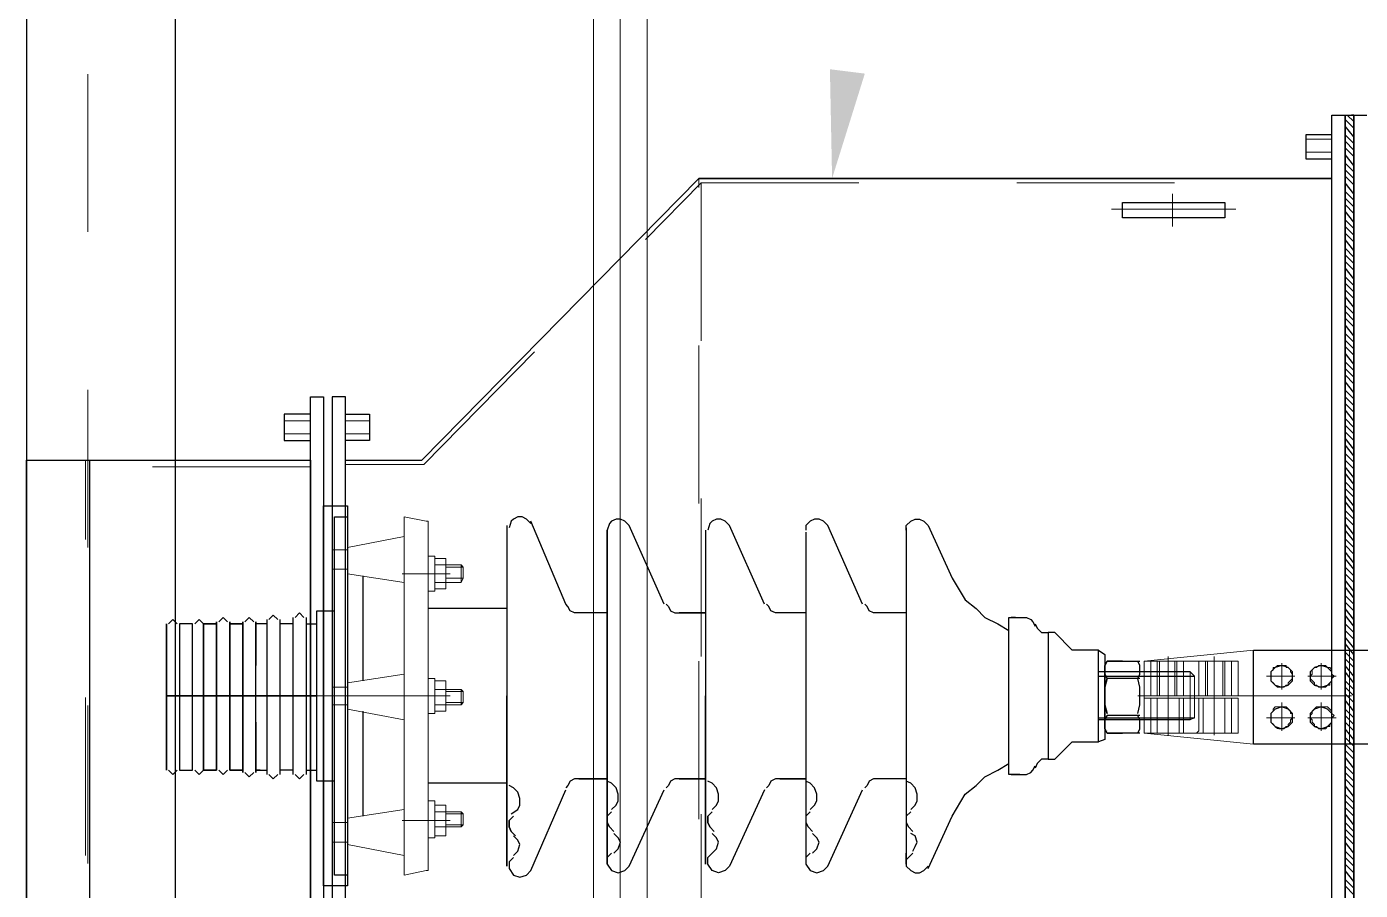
# Model space of a CAD drawing. Header units: metres. Extents: x 529718 to 530172, y 2673462 to 2673812.
# Drawn here: x 529952.479 to 529953.324, y 2673645.03 to 2673645.577 of the extents above; entities that cross this region are included whole.
import ezdxf

# ---------------------------------------------------------------- set-up
doc = ezdxf.new("R2010")
doc.units = ezdxf.units.M
doc.linetypes.add('CENTER2', pattern=[1.125, 0.75, -0.125, 0.125, -0.125])
doc.linetypes.add('PDF_IMPORT', pattern=[1, 0.8, -0.2])
doc.layers.add('IDT', color=7, linetype='Continuous')

# ---------------------------------------------------------------- blocks, each defined once
blk = doc.blocks.new('IDT')
at = {"layer": 'IDT', "color": 0, "lineweight": 25}
for p, q in [((15.27012, 9.66028), (15.27012, 14.30905)), ((15.36418, 9.7654), (15.36418, 14.20393)), ((14.52322, 11.14164), (14.52322, 12.8277)), ((14.52322, 12.8277), (14.52322, 11.14164)), ((14.52875, 11.14164), (14.52875, 12.8277)), ((14.52876, 12.8277), (14.52876, 11.14164)), ((14.53705, 12.8277), (14.53705, 11.14164)), ((15.16224, 12.65066), (15.16224, 11.32007)), ((15.17054, 11.32007), (15.17054, 12.65066)), ((15.17607, 11.32007), (15.17607, 12.65066)), ((15.18437, 12.65066), (15.18437, 11.32007)), ((15.18437, 11.36018), (15.18437, 12.61054)), ((15.32407, 12.61054), (15.32407, 11.36018)), ((15.36418, 12.61054), (15.36418, 11.36018)), ((14.52322, 11.63542), (14.52875, 11.62989)), ((14.52322, 11.63127), (14.52875, 11.62574)), ((15.16085, 11.38922), (15.16085, 11.62989)), ((15.16085, 11.62989), (15.17607, 11.62989)), ((15.17607, 11.62989), (15.17607, 11.38922)), ((14.52322, 11.62712), (14.52875, 11.62021)), ((14.52322, 11.62159), (14.52875, 11.61606)), ((14.7957, 11.62021), (14.79294, 11.61744)), ((14.79847, 11.62159), (14.7957, 11.62021)), ((14.80124, 11.62159), (14.79847, 11.62159)), ((14.804, 11.62021), (14.80124, 11.62159)), ((14.80677, 11.61744), (14.804, 11.62021)), ((14.85933, 11.62021), (14.85656, 11.61744)), ((14.86348, 11.62159), (14.85933, 11.62021)), ((14.86763, 11.62021), (14.86348, 11.62159)), ((14.87039, 11.61606), (14.86763, 11.62021)), ((14.9188, 11.61744), (14.92157, 11.62021)), ((14.92157, 11.62021), (14.92572, 11.62159)), ((14.92572, 11.62159), (14.92987, 11.62021)), ((14.92987, 11.62021), (14.93263, 11.61606)), ((14.98519, 11.62021), (14.98243, 11.61744)), ((14.98934, 11.62159), (14.98519, 11.62021)), ((14.99349, 11.62021), (14.98934, 11.62159)), ((14.99626, 11.61606), (14.99349, 11.62021)), ((15.04467, 11.62021), (15.02254, 11.56903)), ((15.04744, 11.62298), (15.04467, 11.62021)), ((15.05159, 11.62436), (15.04744, 11.62298)), ((15.05574, 11.62298), (15.05159, 11.62436)), ((15.0585, 11.61883), (15.05574, 11.62298)), ((15.16085, 11.39614), (15.16085, 11.62298)), ((15.16085, 11.62298), (15.16915, 11.62298)), ((15.16915, 11.62298), (15.16915, 11.39614)), ((14.52322, 11.61744), (14.52875, 11.61191)), ((14.52322, 11.61329), (14.52875, 11.60776)), ((14.79294, 11.61883), (14.77772, 11.58563)), ((14.80262, 11.60914), (14.80677, 11.61329)), ((14.80677, 11.61468), (14.80677, 11.61744)), ((14.80677, 11.50956), (14.80677, 11.61606)), ((14.80677, 11.61606), (14.80677, 11.60914)), ((14.80677, 11.61329), (14.80677, 11.61468)), ((14.85656, 11.61744), (14.83443, 11.56903)), ((14.86763, 11.60914), (14.87039, 11.61191)), ((14.87039, 11.61191), (14.87039, 11.61606)), ((14.87039, 11.50956), (14.87039, 11.61468)), ((14.89667, 11.56903), (14.9188, 11.61744)), ((14.93263, 11.61191), (14.92987, 11.60914)), ((14.93263, 11.61606), (14.93263, 11.61191)), ((14.93402, 11.50956), (14.93402, 11.61606)), ((14.93402, 11.61606), (14.93402, 11.50956)), ((14.98243, 11.61744), (14.9603, 11.56903)), ((14.99349, 11.60914), (14.99626, 11.61191)), ((14.99626, 11.50956), (14.99626, 11.61606)), ((14.99626, 11.61606), (14.99626, 11.50956)), ((14.99626, 11.61191), (14.99626, 11.61606)), ((15.05574, 11.61191), (15.0585, 11.61468)), ((15.0585, 11.61468), (15.0585, 11.61883)), ((15.05988, 11.50956), (15.05988, 11.61744)), ((15.05988, 11.61744), (15.05988, 11.50956)), ((14.52322, 11.60914), (14.52875, 11.60223)), ((14.52322, 11.60361), (14.52875, 11.59808)), ((14.80124, 11.60499), (14.79985, 11.60223)), ((14.80262, 11.60776), (14.80124, 11.60499)), ((14.86348, 11.60638), (14.86209, 11.60223)), ((14.86624, 11.60914), (14.86348, 11.60638)), ((14.86624, 11.60776), (14.86624, 11.60776)), ((14.9271, 11.60638), (14.92572, 11.60223)), ((14.92987, 11.60914), (14.9271, 11.60638)), ((14.98934, 11.60638), (14.98796, 11.60223)), ((14.99211, 11.60914), (14.98934, 11.60638)), ((15.05297, 11.60776), (15.05159, 11.60361)), ((15.05159, 11.60361), (15.05297, 11.60084)), ((15.05574, 11.61053), (15.05297, 11.60776)), ((14.52322, 11.59946), (14.52875, 11.59393)), ((14.52322, 11.59531), (14.52875, 11.58978)), ((14.79985, 11.60223), (14.80124, 11.59808)), ((14.80124, 11.59808), (14.804, 11.5967)), ((14.80538, 11.59255), (14.80262, 11.59531)), ((14.86209, 11.60223), (14.86348, 11.59946)), ((14.86348, 11.59946), (14.86624, 11.5967)), ((14.86901, 11.59255), (14.86624, 11.59531)), ((14.92572, 11.60223), (14.9271, 11.59946)), ((14.9271, 11.59946), (14.92987, 11.5967)), ((14.92849, 11.59531), (14.93125, 11.59255)), ((14.93125, 11.59255), (14.92849, 11.59531)), ((14.98796, 11.60223), (14.98934, 11.59946)), ((14.98934, 11.59946), (14.99211, 11.5967)), ((14.99211, 11.59531), (14.99488, 11.59255)), ((14.99488, 11.59255), (14.99211, 11.59531)), ((15.05297, 11.60084), (15.05574, 11.59808)), ((15.05435, 11.59808), (15.05712, 11.59531)), ((15.05712, 11.59531), (15.05435, 11.59808)), ((15.05712, 11.59531), (15.0585, 11.59255)), ((15.0585, 11.59255), (15.05712, 11.59531)), ((14.52322, 11.59116), (14.52875, 11.58425)), ((14.80677, 11.58978), (14.80538, 11.59255)), ((14.80677, 11.58563), (14.80677, 11.58978)), ((14.87039, 11.58978), (14.86901, 11.59255)), ((14.87039, 11.58563), (14.87039, 11.58978)), ((14.93125, 11.59255), (14.93263, 11.58978)), ((14.93263, 11.58978), (14.93125, 11.59255)), ((14.93263, 11.58978), (14.93263, 11.58563)), ((14.93263, 11.58563), (14.93263, 11.58978)), ((14.99488, 11.59255), (14.99626, 11.58978)), ((14.99626, 11.58978), (14.99488, 11.59255)), ((14.99626, 11.58978), (14.99626, 11.58563)), ((14.99626, 11.58563), (14.99626, 11.58978)), ((15.0585, 11.5884), (15.05574, 11.58563)), ((15.05574, 11.58563), (15.0585, 11.5884)), ((15.0585, 11.59255), (15.0585, 11.5884)), ((15.0585, 11.5884), (15.0585, 11.59255)), ((14.52322, 11.58563), (14.52875, 11.5801)), ((14.52322, 11.58148), (14.52875, 11.57595)), ((14.77772, 11.58563), (14.76942, 11.5718)), ((14.80124, 11.57871), (14.79985, 11.57595)), ((14.804, 11.58148), (14.80124, 11.57871)), ((14.804, 11.58286), (14.80677, 11.58563)), ((14.86486, 11.57871), (14.86348, 11.57595)), ((14.86763, 11.58148), (14.86486, 11.57871)), ((14.86763, 11.58286), (14.87039, 11.58563)), ((14.9271, 11.57871), (14.92572, 11.57595)), ((14.92987, 11.58148), (14.9271, 11.57871)), ((14.93263, 11.58563), (14.92987, 11.58286)), ((14.92987, 11.58286), (14.93263, 11.58563)), ((14.99073, 11.57871), (14.98934, 11.57595)), ((14.99349, 11.58148), (14.99073, 11.57871)), ((14.99626, 11.58563), (14.99349, 11.58286)), ((14.99349, 11.58286), (14.99626, 11.58563)), ((15.05297, 11.58148), (15.05159, 11.57871)), ((15.05159, 11.57871), (15.05159, 11.57457)), ((15.05712, 11.58425), (15.05297, 11.58148)), ((15.15117, 11.51924), (15.15117, 11.58563)), ((14.52322, 11.57733), (14.52875, 11.5718)), ((14.52322, 11.57318), (14.52875, 11.56627)), ((14.76942, 11.5718), (14.76251, 11.56627)), ((14.79985, 11.57595), (14.79985, 11.5718)), ((14.79985, 11.5718), (14.80124, 11.56765)), ((14.86348, 11.57595), (14.86348, 11.5718)), ((14.86348, 11.5718), (14.86486, 11.56765)), ((14.92572, 11.57595), (14.92572, 11.5718)), ((14.92572, 11.5718), (14.9271, 11.56765)), ((14.98934, 11.57595), (14.98934, 11.5718)), ((14.98934, 11.5718), (14.99073, 11.56765)), ((15.05159, 11.57457), (15.05297, 11.57042)), ((15.05297, 11.57042), (15.05574, 11.56765)), ((14.52322, 11.56765), (14.52875, 11.56212)), ((14.52322, 11.5635), (14.52875, 11.55797)), ((14.76251, 11.56627), (14.75697, 11.56073)), ((14.80124, 11.56765), (14.804, 11.56488)), ((14.804, 11.56488), (14.80677, 11.5635)), ((14.80677, 11.56212), (14.82475, 11.56212)), ((14.82475, 11.56212), (14.82752, 11.56212)), ((14.82752, 11.56212), (14.83028, 11.5635)), ((14.83028, 11.5635), (14.83166, 11.56627)), ((14.83166, 11.56627), (14.83305, 11.56765)), ((14.86486, 11.56765), (14.86763, 11.56488)), ((14.86763, 11.56488), (14.87039, 11.5635)), ((14.88699, 11.56212), (14.87039, 11.56212)), ((14.87039, 11.56212), (14.88699, 11.56212)), ((14.88699, 11.56212), (14.88976, 11.56212)), ((14.88976, 11.56212), (14.89252, 11.5635)), ((14.89252, 11.5635), (14.89391, 11.56627)), ((14.89391, 11.56627), (14.89529, 11.56765)), ((14.9271, 11.56765), (14.92987, 11.56488)), ((14.92987, 11.56488), (14.93263, 11.5635)), ((14.95062, 11.56212), (14.93402, 11.56212)), ((14.93402, 11.56212), (14.95062, 11.56212)), ((14.95062, 11.56212), (14.95338, 11.56212)), ((14.95338, 11.56212), (14.95615, 11.5635)), ((14.95615, 11.5635), (14.95753, 11.56627)), ((14.95753, 11.56627), (14.95891, 11.56765)), ((14.99073, 11.56765), (14.99349, 11.56488)), ((14.99349, 11.56488), (14.99626, 11.5635)), ((15.01424, 11.56212), (14.99626, 11.56212)), ((14.99626, 11.56212), (15.01424, 11.56212)), ((15.01424, 11.56212), (15.01701, 11.56212)), ((15.01701, 11.56212), (15.01977, 11.5635)), ((15.01977, 11.5635), (15.02116, 11.56627)), ((15.02116, 11.56627), (15.02254, 11.56765)), ((15.05574, 11.56765), (15.0585, 11.56627)), ((15.05988, 11.56488), (15.10968, 11.56488)), ((15.16915, 11.5635), (15.18022, 11.5635)), ((15.18022, 11.5635), (15.18022, 11.45561)), ((15.19128, 11.56212), (15.18852, 11.55935)), ((15.19405, 11.55935), (15.19128, 11.56212)), ((15.20788, 11.56212), (15.20512, 11.55935)), ((15.21065, 11.55935), (15.20788, 11.56212)), ((14.52322, 11.55935), (14.52875, 11.55382)), ((14.52322, 11.5552), (14.52875, 11.54829)), ((14.72378, 11.55243), (14.72516, 11.5552)), ((14.72655, 11.55658), (14.72516, 11.55382)), ((14.72793, 11.55797), (14.72655, 11.55658)), ((14.73069, 11.55935), (14.72793, 11.55797)), ((14.73208, 11.55935), (14.73069, 11.55935)), ((14.73346, 11.55935), (14.73208, 11.55935)), ((14.74038, 11.55935), (14.73346, 11.55935)), ((14.73484, 11.55935), (14.74176, 11.55935)), ((14.74176, 11.55935), (14.74176, 11.45976)), ((14.74868, 11.55658), (14.74176, 11.55243)), ((14.75697, 11.56073), (14.74868, 11.55658)), ((15.18713, 11.55658), (15.18022, 11.55658)), ((15.18713, 11.50956), (15.18713, 11.55935)), ((15.19543, 11.50956), (15.19543, 11.55935)), ((15.19543, 11.55658), (15.20373, 11.55658)), ((15.20373, 11.50956), (15.20373, 11.55935)), ((15.21203, 11.50956), (15.21203, 11.55935)), ((15.21895, 11.55658), (15.21203, 11.55658)), ((15.21618, 11.55658), (15.21895, 11.55658)), ((15.21895, 11.52615), (15.21895, 11.55797)), ((15.21895, 11.55797), (15.21895, 11.50956)), ((15.22033, 11.55797), (15.2231, 11.56073)), ((15.2231, 11.56073), (15.22033, 11.55797)), ((15.2231, 11.56073), (15.22586, 11.55797)), ((15.22586, 11.55797), (15.2231, 11.56073)), ((15.22725, 11.50956), (15.22725, 11.55797)), ((15.22725, 11.55797), (15.22725, 11.50956)), ((15.23554, 11.55658), (15.22725, 11.55658)), ((15.22725, 11.55658), (15.23554, 11.55658)), ((15.23554, 11.50956), (15.23554, 11.55658)), ((15.23554, 11.55658), (15.23554, 11.50956)), ((15.23554, 11.50956), (15.23554, 11.55658)), ((15.23693, 11.55658), (15.23969, 11.55935)), ((15.23969, 11.55935), (15.23693, 11.55658)), ((15.23969, 11.55935), (15.24246, 11.55658)), ((15.24246, 11.55658), (15.23969, 11.55935)), ((15.25214, 11.55658), (15.24384, 11.55658)), ((15.24384, 11.55658), (15.24384, 11.50956)), ((15.24384, 11.50956), (15.24384, 11.55658)), ((15.24384, 11.55658), (15.25214, 11.55658)), ((15.25214, 11.55658), (15.25491, 11.55935)), ((15.25491, 11.55935), (15.25214, 11.55658)), ((15.25214, 11.50956), (15.25214, 11.55658)), ((15.25214, 11.55658), (15.25214, 11.50956)), ((15.25491, 11.55935), (15.25768, 11.55658)), ((15.25768, 11.55658), (15.25491, 11.55935)), ((15.26736, 11.55658), (15.25906, 11.55658)), ((15.25906, 11.55658), (15.25906, 11.50956)), ((15.26736, 11.55658), (15.25906, 11.55658)), ((15.25906, 11.55658), (15.25906, 11.50956)), ((15.26736, 11.50956), (15.26736, 11.55658)), ((15.26736, 11.50956), (15.26736, 11.55658)), ((15.26874, 11.55658), (15.27151, 11.55935)), ((15.27151, 11.55935), (15.26874, 11.55658)), ((15.27151, 11.55935), (15.27427, 11.55658)), ((15.27427, 11.55658), (15.27151, 11.55935)), ((15.27566, 11.50956), (15.27566, 11.55658)), ((15.27566, 11.55658), (15.27566, 11.46391)), ((15.27566, 11.46391), (15.27566, 11.55658)), ((15.27566, 11.55658), (15.27566, 11.50956)), ((14.52322, 11.54967), (14.52875, 11.54414)), ((14.52322, 11.54552), (14.52875, 11.53999)), ((14.71271, 11.54967), (14.70165, 11.5386)), ((14.71686, 11.54967), (14.71271, 11.54967)), ((14.71686, 11.46945), (14.71686, 11.54967)), ((14.71686, 11.54967), (14.71825, 11.54967)), ((14.71686, 11.50956), (14.71686, 11.54967)), ((14.71825, 11.54967), (14.72101, 11.54967)), ((14.72101, 11.54967), (14.72378, 11.55243)), ((14.43193, 11.53999), (14.58685, 11.53999)), ((14.52322, 11.54137), (14.52875, 11.53584)), ((14.52322, 11.53722), (14.52875, 11.5303)), ((14.58685, 11.53999), (14.58685, 11.48051)), ((14.6809, 11.53722), (14.68505, 11.5386)), ((14.6809, 11.50956), (14.6809, 11.53722)), ((14.70165, 11.5386), (14.68505, 11.5386)), ((14.68505, 11.5386), (14.68505, 11.50956)), ((14.52322, 11.53169), (14.52875, 11.52615)), ((14.52322, 11.52754), (14.52875, 11.52201)), ((14.53982, 11.52892), (14.53705, 11.52615)), ((14.54397, 11.5303), (14.53982, 11.52892)), ((14.54812, 11.52892), (14.54397, 11.5303)), ((14.55089, 11.52615), (14.54812, 11.52892)), ((14.56472, 11.52892), (14.56195, 11.52615)), ((14.56887, 11.5303), (14.56472, 11.52892)), ((14.57302, 11.52892), (14.56887, 11.5303)), ((14.57578, 11.52615), (14.57302, 11.52892)), ((14.65877, 11.53307), (14.67952, 11.53307)), ((14.66015, 11.53307), (14.65877, 11.5303)), ((14.65877, 11.5303), (14.65877, 11.52477)), ((14.67952, 11.53307), (14.66984, 11.53307)), ((14.6809, 11.5303), (14.67952, 11.53307)), ((14.67952, 11.53307), (14.6809, 11.5303)), ((14.67952, 11.53169), (14.67952, 11.53169)), ((14.6809, 11.52477), (14.6809, 11.5303)), ((14.6809, 11.5303), (14.6809, 11.52477)), ((14.6809, 11.52339), (14.6809, 11.52754)), ((14.6809, 11.52754), (14.6809, 11.49296)), ((14.52322, 11.52339), (14.52875, 11.51786)), ((14.52322, 11.51924), (14.52875, 11.51232)), ((14.53705, 11.52615), (14.53705, 11.52062)), ((14.53705, 11.52062), (14.53982, 11.51786)), ((14.54812, 11.51786), (14.55089, 11.52062)), ((14.55089, 11.52062), (14.55089, 11.52615)), ((14.56195, 11.52615), (14.56195, 11.52062)), ((14.56195, 11.52062), (14.56472, 11.51786)), ((14.57302, 11.51786), (14.57578, 11.52062)), ((14.57578, 11.52062), (14.57578, 11.52615)), ((14.68505, 11.52339), (14.62419, 11.52339)), ((14.62696, 11.52477), (14.68505, 11.52477)), ((14.65877, 11.52477), (14.66015, 11.52201)), ((14.65877, 11.52201), (14.66984, 11.52201)), ((14.66015, 11.52062), (14.65877, 11.51509)), ((14.66984, 11.52201), (14.67952, 11.52201)), ((14.67952, 11.52201), (14.6809, 11.52477)), ((14.6809, 11.52477), (14.67952, 11.52201)), ((14.6809, 11.51509), (14.67952, 11.52062)), ((14.67952, 11.52062), (14.6809, 11.51509)), ((14.52322, 11.51371), (14.52875, 11.50817)), ((14.53982, 11.51786), (14.54397, 11.51647)), ((14.54397, 11.51647), (14.54812, 11.51786)), ((14.56472, 11.51786), (14.56887, 11.51647)), ((14.56887, 11.51647), (14.57302, 11.51786)), ((14.65877, 11.51509), (14.65877, 11.50402)), ((14.6809, 11.50402), (14.6809, 11.51509)), ((14.6809, 11.51509), (14.6809, 11.50402)), ((14.52322, 11.50956), (14.52875, 11.50402)), ((14.52322, 11.50541), (14.52875, 11.49987)), ((14.53982, 11.50264), (14.53705, 11.49987)), ((14.54397, 11.50402), (14.53982, 11.50264)), ((14.54812, 11.50264), (14.54397, 11.50402)), ((14.55089, 11.49987), (14.54812, 11.50264)), ((14.56472, 11.50264), (14.56195, 11.49987)), ((14.56887, 11.50402), (14.56472, 11.50264)), ((14.57302, 11.50264), (14.56887, 11.50402)), ((14.57578, 11.49987), (14.57302, 11.50264)), ((14.65877, 11.50402), (14.66015, 11.49849)), ((14.67952, 11.49849), (14.6809, 11.50402)), ((14.6809, 11.50402), (14.67952, 11.49849)), ((14.6809, 11.48328), (14.6809, 11.50956)), ((14.68505, 11.50956), (14.68505, 11.48051)), ((14.71686, 11.46945), (14.71686, 11.50956)), ((14.80677, 11.40305), (14.80677, 11.50956)), ((14.87039, 11.40582), (14.87039, 11.50956)), ((14.93402, 11.40444), (14.93402, 11.50956)), ((14.99626, 11.50956), (14.99626, 11.40444)), ((14.99626, 11.40444), (14.99626, 11.50956)), ((15.05988, 11.40167), (15.05988, 11.50956)), ((15.27566, 11.50956), (15.18022, 11.50956)), ((15.18022, 11.50956), (15.27566, 11.50956)), ((15.18713, 11.45976), (15.18713, 11.50956)), ((15.19543, 11.45976), (15.19543, 11.50956)), ((15.20373, 11.46115), (15.20373, 11.50956)), ((15.21203, 11.46115), (15.21203, 11.50956)), ((15.21895, 11.50956), (15.21895, 11.46253)), ((15.22725, 11.50956), (15.22725, 11.46253)), ((15.22725, 11.46253), (15.22725, 11.50956)), ((15.23554, 11.46253), (15.23554, 11.50956)), ((15.23554, 11.50956), (15.23554, 11.46253)), ((15.23554, 11.46253), (15.23554, 11.50956)), ((15.24384, 11.50956), (15.24384, 11.46253)), ((15.24384, 11.46253), (15.24384, 11.50956)), ((15.25214, 11.50956), (15.25214, 11.46391)), ((15.25214, 11.46391), (15.25214, 11.50956)), ((15.25906, 11.50956), (15.25906, 11.46391)), ((15.25906, 11.50956), (15.25906, 11.46391)), ((15.26736, 11.46391), (15.26736, 11.50956)), ((15.26736, 11.46391), (15.26736, 11.50956)), ((14.52322, 11.50126), (14.52875, 11.49434)), ((14.52322, 11.49711), (14.52875, 11.49019)), ((14.53705, 11.49987), (14.53705, 11.49434)), ((14.53705, 11.49434), (14.53982, 11.49158)), ((14.54812, 11.49158), (14.55089, 11.49434)), ((14.55089, 11.49434), (14.55089, 11.49987)), ((14.56195, 11.49987), (14.56195, 11.49434)), ((14.56195, 11.49434), (14.56472, 11.49158)), ((14.57302, 11.49158), (14.57578, 11.49434)), ((14.57578, 11.49434), (14.57578, 11.49987)), ((14.68505, 11.49711), (14.62419, 11.49711)), ((14.62696, 11.49434), (14.68505, 11.49434)), ((14.65877, 11.49849), (14.66984, 11.49849)), ((14.66015, 11.49849), (14.65877, 11.49573)), ((14.65877, 11.49573), (14.65877, 11.49019)), ((14.66984, 11.49849), (14.67952, 11.49849)), ((14.67952, 11.49849), (14.6809, 11.49573)), ((14.6809, 11.49573), (14.67952, 11.49849)), ((14.6809, 11.49573), (14.6809, 11.49019)), ((14.6809, 11.49019), (14.6809, 11.49573)), ((14.6809, 11.48881), (14.6809, 11.49573)), ((15.15117, 11.43348), (15.15117, 11.49987)), ((14.52322, 11.49158), (14.52875, 11.48604)), ((14.52322, 11.48743), (14.52875, 11.48189)), ((14.53982, 11.49158), (14.54397, 11.49019)), ((14.54397, 11.49019), (14.54812, 11.49158)), ((14.56472, 11.49158), (14.56887, 11.49019)), ((14.56887, 11.49019), (14.57302, 11.49158)), ((14.65877, 11.49019), (14.66015, 11.48743)), ((14.67952, 11.48743), (14.65877, 11.48743)), ((14.66984, 11.48743), (14.67952, 11.48743)), ((14.6809, 11.49019), (14.67952, 11.48743)), ((14.67952, 11.48743), (14.6809, 11.49019)), ((15.21895, 11.46253), (15.21895, 11.49019)), ((14.58685, 11.48051), (14.43193, 11.48051)), ((14.52322, 11.48328), (14.52875, 11.47636)), ((14.52322, 11.47913), (14.52875, 11.47221)), ((14.68505, 11.48051), (14.6809, 11.48328)), ((14.68505, 11.48051), (14.70165, 11.48051)), ((14.70165, 11.48051), (14.71271, 11.46945)), ((14.52322, 11.4736), (14.52875, 11.46806)), ((14.52322, 11.46945), (14.52875, 11.46391)), ((14.71271, 11.46945), (14.71686, 11.46945)), ((14.71825, 11.46945), (14.71686, 11.46945)), ((14.72101, 11.46945), (14.71825, 11.46945)), ((14.7224, 11.46806), (14.72101, 11.46945)), ((14.52322, 11.4653), (14.52875, 11.45838)), ((14.52322, 11.46115), (14.52875, 11.45423)), ((14.72378, 11.46668), (14.7224, 11.46806)), ((14.72516, 11.46391), (14.72378, 11.46668)), ((14.72655, 11.46253), (14.72516, 11.4653)), ((14.72793, 11.46115), (14.72655, 11.46253)), ((14.73069, 11.45976), (14.72793, 11.46115)), ((14.73208, 11.45976), (14.73069, 11.45976)), ((14.73346, 11.45976), (14.73208, 11.45976)), ((14.74038, 11.45976), (14.73346, 11.45976)), ((14.74176, 11.45976), (14.73484, 11.45976)), ((14.73761, 11.45976), (14.74038, 11.45976)), ((14.74868, 11.46391), (14.74176, 11.46806)), ((14.75697, 11.45976), (14.74868, 11.46391)), ((14.76251, 11.45423), (14.75697, 11.45976)), ((15.18713, 11.46391), (15.18022, 11.46391)), ((15.18852, 11.45976), (15.19128, 11.457)), ((15.19128, 11.457), (15.19405, 11.45976)), ((15.19543, 11.46391), (15.20373, 11.46391)), ((15.20512, 11.46115), (15.20788, 11.45838)), ((15.20788, 11.45838), (15.21065, 11.46115)), ((15.21203, 11.46391), (15.21895, 11.46391)), ((15.2231, 11.45976), (15.22033, 11.46253)), ((15.22033, 11.46253), (15.2231, 11.45976)), ((15.22586, 11.46253), (15.2231, 11.45976)), ((15.2231, 11.45976), (15.22586, 11.46253)), ((15.23554, 11.46391), (15.22725, 11.46391)), ((15.22725, 11.46391), (15.23554, 11.46391)), ((15.23969, 11.45976), (15.23693, 11.46253)), ((15.23693, 11.46253), (15.23969, 11.45976)), ((15.24246, 11.46253), (15.23969, 11.45976)), ((15.23969, 11.45976), (15.24246, 11.46253)), ((15.25214, 11.46391), (15.24384, 11.46391)), ((15.24384, 11.46391), (15.25214, 11.46391)), ((15.25491, 11.46115), (15.25214, 11.46391)), ((15.25214, 11.46391), (15.25491, 11.46115)), ((15.25768, 11.46391), (15.25491, 11.46115)), ((15.25491, 11.46115), (15.25768, 11.46391)), ((15.25906, 11.46391), (15.26736, 11.46391)), ((15.25906, 11.46391), (15.26736, 11.46391)), ((15.27151, 11.46115), (15.26874, 11.46391)), ((15.26874, 11.46391), (15.27151, 11.46115)), ((15.27427, 11.46391), (15.27151, 11.46115)), ((15.27151, 11.46115), (15.27427, 11.46391)), ((14.52322, 11.45561), (14.52875, 11.45008)), ((14.52322, 11.45146), (14.52875, 11.44593)), ((14.76942, 11.4487), (14.76251, 11.45423)), ((14.80677, 11.457), (14.82475, 11.457)), ((14.82475, 11.457), (14.82752, 11.457)), ((14.82752, 11.457), (14.83028, 11.45561)), ((14.83028, 11.45561), (14.83166, 11.45285)), ((14.83166, 11.45285), (14.83305, 11.45146)), ((14.83443, 11.45146), (14.85656, 11.40167)), ((14.87039, 11.457), (14.88699, 11.457)), ((14.88699, 11.457), (14.88976, 11.457)), ((14.88976, 11.457), (14.89252, 11.45561)), ((14.89252, 11.45561), (14.89391, 11.45285)), ((14.89391, 11.45285), (14.89529, 11.45146)), ((14.89667, 11.45146), (14.9188, 11.40167)), ((14.95062, 11.457), (14.93402, 11.457)), ((14.93402, 11.457), (14.95062, 11.457)), ((14.95338, 11.457), (14.95062, 11.457)), ((14.95615, 11.45561), (14.95338, 11.457)), ((14.95753, 11.45285), (14.95615, 11.45561)), ((14.95891, 11.45146), (14.95753, 11.45285)), ((14.9603, 11.45146), (14.98243, 11.40167)), ((14.99626, 11.457), (15.01424, 11.457)), ((15.01424, 11.457), (15.01701, 11.457)), ((15.01701, 11.457), (15.01977, 11.45561)), ((15.01977, 11.45561), (15.02116, 11.45285)), ((15.02116, 11.45285), (15.02254, 11.45146)), ((15.02254, 11.45146), (15.04467, 11.3989)), ((15.05988, 11.45423), (15.10968, 11.45423)), ((15.18022, 11.45561), (15.16915, 11.45561)), ((14.52322, 11.44732), (14.52875, 11.4404)), ((14.52322, 11.44317), (14.52875, 11.43625)), ((14.77772, 11.43487), (14.76942, 11.4487)), ((14.52322, 11.43763), (14.52875, 11.4321)), ((14.79294, 11.40167), (14.77772, 11.43487)), ((14.52322, 11.43348), (14.52875, 11.42795)), ((14.52322, 11.42933), (14.52875, 11.42242)), ((14.52322, 11.42518), (14.52875, 11.41827)), ((14.52322, 11.41965), (14.52875, 11.41412)), ((14.52322, 11.4155), (14.52875, 11.40997)), ((14.52322, 11.41135), (14.52875, 11.40444)), ((14.52322, 11.4072), (14.52875, 11.40029)), ((14.52322, 11.40167), (14.52875, 11.39614)), ((14.7957, 11.3989), (14.79294, 11.40167)), ((14.80677, 11.40167), (14.804, 11.3989)), ((14.80677, 11.40444), (14.80677, 11.40167)), ((14.85656, 11.40167), (14.85933, 11.3989)), ((14.86763, 11.3989), (14.87039, 11.40167)), ((14.87039, 11.40167), (14.87039, 11.40444)), ((14.9188, 11.40167), (14.92157, 11.3989)), ((14.93125, 11.40029), (14.93263, 11.40444)), ((14.98243, 11.40167), (14.98519, 11.3989)), ((14.99488, 11.40029), (14.99626, 11.40444)), ((15.05712, 11.3989), (15.0585, 11.40305)), ((14.52322, 11.39752), (14.52875, 11.39199)), ((14.52322, 11.39337), (14.52875, 11.38646)), ((14.79847, 11.39752), (14.7957, 11.3989)), ((14.80124, 11.39752), (14.79847, 11.39752)), ((14.804, 11.3989), (14.80124, 11.39752)), ((14.85933, 11.3989), (14.86209, 11.39752)), ((14.86209, 11.39752), (14.86486, 11.39752)), ((14.86486, 11.39752), (14.86763, 11.3989)), ((14.92157, 11.3989), (14.92434, 11.39752)), ((14.92434, 11.39752), (14.9271, 11.39752)), ((14.9271, 11.39752), (14.92987, 11.3989)), ((14.92987, 11.3989), (14.93125, 11.40029)), ((14.98519, 11.3989), (14.98796, 11.39752)), ((14.98796, 11.39752), (14.99073, 11.39752)), ((14.99073, 11.39752), (14.99349, 11.3989)), ((14.99349, 11.3989), (14.99488, 11.40029)), ((15.04467, 11.40029), (15.04744, 11.39752)), ((15.04744, 11.39752), (15.0502, 11.39614)), ((15.0502, 11.39614), (15.05297, 11.39614)), ((15.05297, 11.39614), (15.05574, 11.39752)), ((15.05574, 11.39752), (15.05712, 11.3989)), ((15.16915, 11.39614), (15.16085, 11.39614)), ((14.52322, 11.38922), (14.52875, 11.38231)), ((14.52322, 11.38369), (14.52875, 11.37816)), ((15.17607, 11.38922), (15.16085, 11.38922)), ((14.52322, 11.37954), (14.52875, 11.37401)), ((14.52322, 11.37539), (14.52875, 11.36848)), ((14.52322, 11.37124), (14.52875, 11.36433)), ((14.52322, 11.36571), (14.52875, 11.36018)), ((14.52322, 11.36156), (14.52875, 11.35603)), ((15.11383, 11.36018), (14.93817, 11.18175)), ((15.16224, 11.36018), (15.11383, 11.36018)), ((15.36418, 11.36018), (15.18437, 11.36018)), ((14.52322, 11.35741), (14.52875, 11.35049)), ((14.52322, 11.35326), (14.52875, 11.34635)), ((14.52322, 11.34773), (14.52875, 11.3422)), ((14.52322, 11.34358), (14.52875, 11.33805)), ((15.14702, 11.33113), (15.14702, 11.34773)), ((15.14702, 11.34773), (15.16224, 11.34773)), ((15.16224, 11.34773), (15.16224, 11.33113)), ((15.20097, 11.34773), (15.18437, 11.34773)), ((15.18437, 11.34773), (15.18437, 11.33113)), ((15.20097, 11.33113), (15.20097, 11.34773)), ((14.52322, 11.33943), (14.52875, 11.3339)), ((14.52322, 11.33528), (14.52875, 11.32836)), ((14.52322, 11.32975), (14.52875, 11.32421)), ((14.52322, 11.3256), (14.52875, 11.32007)), ((15.16224, 11.33113), (15.14702, 11.33113)), ((15.18437, 11.33113), (15.20097, 11.33113)), ((14.52322, 11.32145), (14.52875, 11.31592)), ((14.52322, 11.3173), (14.52875, 11.31038)), ((15.16224, 11.32007), (15.17054, 11.32007)), ((15.18437, 11.32007), (15.17607, 11.32007)), ((14.52322, 11.31177), (14.52875, 11.30623)), ((14.52322, 11.30762), (14.52875, 11.30208)), ((14.52322, 11.30347), (14.52875, 11.29793)), ((14.52322, 11.29932), (14.52875, 11.2924)), ((14.52322, 11.29379), (14.52875, 11.28825)), ((14.52322, 11.28964), (14.52875, 11.2841)), ((14.52322, 11.28549), (14.52875, 11.27995)), ((14.52322, 11.28134), (14.52875, 11.27442)), ((14.52322, 11.2758), (14.52875, 11.27027)), ((14.52322, 11.27166), (14.52875, 11.26612)), ((14.52322, 11.26751), (14.52875, 11.26197)), ((14.52322, 11.26336), (14.52875, 11.25644)), ((14.52322, 11.25782), (14.52875, 11.25229)), ((14.52322, 11.25367), (14.52875, 11.24814)), ((14.52322, 11.24952), (14.52875, 11.24399)), ((14.52322, 11.24538), (14.52875, 11.23846)), ((14.52322, 11.23984), (14.52875, 11.23431)), ((14.52322, 11.23569), (14.52875, 11.23016)), ((14.52322, 11.23154), (14.52875, 11.22601)), ((14.52322, 11.22739), (14.52875, 11.22048)), ((14.52322, 11.22186), (14.52875, 11.21633)), ((14.52322, 11.21771), (14.52875, 11.21218)), ((14.52322, 11.21356), (14.52875, 11.20803)), ((14.52322, 11.20941), (14.52875, 11.2025)), ((14.60483, 11.19696), (14.60483, 11.20665)), ((14.60483, 11.20665), (14.66984, 11.20665)), ((14.66984, 11.20665), (14.66984, 11.19696)), ((14.52322, 11.20388), (14.52875, 11.19835)), ((14.52322, 11.19973), (14.52875, 11.1942)), ((14.52322, 11.19558), (14.52875, 11.19005)), ((14.52322, 11.19143), (14.52875, 11.18452)), ((14.66984, 11.19696), (14.60483, 11.19696)), ((14.52322, 11.1859), (14.52875, 11.18037)), ((14.52322, 11.18175), (14.52875, 11.17622)), ((14.93817, 11.18175), (14.53705, 11.18175)), ((14.53705, 11.18175), (14.93817, 11.18175)), ((14.52322, 11.1776), (14.52875, 11.17207)), ((14.52322, 11.17345), (14.52875, 11.16654)), ((14.52322, 11.16792), (14.52875, 11.16239)), ((14.55365, 11.1693), (14.53705, 11.1693)), ((14.53705, 11.1693), (14.53705, 11.15409)), ((14.55365, 11.15409), (14.55365, 11.1693)), ((14.52322, 11.16377), (14.52875, 11.15824)), ((14.52322, 11.15962), (14.52875, 11.15409)), ((14.52322, 11.15547), (14.52875, 11.14855)), ((14.52322, 11.14994), (14.52875, 11.14441)), ((14.53705, 11.15409), (14.55365, 11.15409)), ((14.52322, 11.14164), (14.51492, 11.14164)), ((14.52322, 11.14579), (14.52737, 11.14164)), ((14.52322, 11.14164), (14.52461, 11.14164)), ((14.52876, 11.14164), (14.52322, 11.14164)), ((14.53705, 11.14164), (14.52875, 11.14164))]:
    blk.add_line(p, q, dxfattribs=at)
at = {"layer": 'IDT', "color": 0, "linetype": 'PDF_IMPORT', "lineweight": 13, "ltscale": 0.113333}
blk.add_line((15.32545, 9.71561), (15.32545, 14.25373), dxfattribs=at)
at = {"layer": 'IDT', "color": 0, "lineweight": 0}
for p, q in [((14.97103, 14.23018), (14.97103, 10.36062)), ((14.97103, 14.23018), (14.97103, 10.36062)), ((15.00503, 13.10362), (15.00503, 10.36062)), ((15.00503, 13.10362), (15.00503, 10.36062)), ((14.656, 11.5303), (14.656, 11.48881)), ((14.62696, 11.52477), (14.62419, 11.52339)), ((14.62419, 11.52339), (14.62419, 11.49711)), ((14.62696, 11.49434), (14.62696, 11.52477)), ((14.62419, 11.49711), (14.62696, 11.49434))]:
    blk.add_line(p, q, dxfattribs=at)
at = {"layer": 'IDT', "color": 0, "linetype": 'CENTER2', "lineweight": 0, "ltscale": 500}
blk.add_line((14.98803, 14.23018), (14.98803, 10.36062), dxfattribs=at)
blk.add_line((14.98803, 14.23018), (14.98803, 10.36062), dxfattribs=at)
at = {"layer": 'IDT', "color": 0, "linetype": 'PDF_IMPORT', "lineweight": 13, "ltscale": 0.0125}
for p, q in [((14.93817, 12.78759), (14.93817, 11.18175)), ((14.93678, 11.18452), (14.93678, 12.78482)), ((15.32683, 12.61054), (15.32683, 11.36018)), ((15.11244, 11.36294), (14.93678, 11.18452)), ((15.16224, 11.36294), (15.11244, 11.36294)), ((14.93678, 11.18452), (14.53705, 11.18452))]:
    blk.add_line(p, q, dxfattribs=at)
at = {"layer": 'IDT', "color": 0, "linetype": 'PDF_IMPORT', "lineweight": 13, "ltscale": 0.014167}
for p, q in [((15.36418, 11.36433), (15.36418, 12.60501)), ((15.18437, 11.85811), (15.18437, 11.36433)), ((15.18437, 11.36433), (15.36418, 11.36433))]:
    blk.add_line(p, q, dxfattribs=at)
at = {"layer": 'IDT', "color": 0, "lineweight": 13}
for p, q in [((15.10968, 11.61883), (15.10968, 11.62021)), ((15.10968, 11.62021), (15.11106, 11.62021)), ((15.11106, 11.62021), (15.12489, 11.62298)), ((15.12489, 11.62298), (15.12489, 11.62021)), ((15.12489, 11.62021), (15.12489, 11.40029)), ((15.10968, 11.40167), (15.10968, 11.61883)), ((15.12489, 11.61053), (15.16085, 11.60361)), ((15.16085, 11.60361), (15.16085, 11.58701)), ((15.10553, 11.59808), (15.09861, 11.59808)), ((15.09861, 11.59808), (15.09861, 11.59255)), ((15.09861, 11.5801), (15.09861, 11.59531)), ((15.10968, 11.59946), (15.10553, 11.59946)), ((15.10553, 11.59946), (15.10553, 11.57595)), ((15.10553, 11.59255), (15.10553, 11.59808)), ((15.10553, 11.5801), (15.10553, 11.59531)), ((15.10968, 11.57595), (15.10968, 11.59946)), ((15.16085, 11.60223), (15.17054, 11.60223)), ((15.16085, 11.58978), (15.16085, 11.60223)), ((15.17054, 11.60223), (15.17054, 11.58978)), ((15.08755, 11.59116), (15.08893, 11.59255)), ((15.08755, 11.58425), (15.08755, 11.59116)), ((15.08755, 11.59116), (15.09861, 11.59116)), ((15.08893, 11.58286), (15.08893, 11.59255)), ((15.08893, 11.59255), (15.09861, 11.59255)), ((15.12628, 11.5884), (15.09585, 11.5884)), ((15.09861, 11.59255), (15.09861, 11.58286)), ((15.09861, 11.59255), (15.10553, 11.59255)), ((15.10553, 11.58286), (15.10553, 11.59255)), ((15.16085, 11.58701), (15.12489, 11.58148)), ((15.17054, 11.58978), (15.16085, 11.58978)), ((15.08755, 11.58425), (15.08893, 11.58286)), ((15.09861, 11.58425), (15.08755, 11.58425)), ((15.09861, 11.58286), (15.08893, 11.58286)), ((15.09861, 11.58286), (15.10553, 11.58286)), ((15.09861, 11.57871), (15.09861, 11.58286)), ((15.10553, 11.57871), (15.09861, 11.57871)), ((15.10553, 11.58286), (15.10553, 11.57871)), ((15.10553, 11.57595), (15.10968, 11.57595)), ((14.54397, 11.51509), (14.54397, 11.53169)), ((14.56887, 11.51509), (14.56887, 11.53169)), ((14.65877, 11.53307), (14.66984, 11.53307)), ((14.53429, 11.52339), (14.55227, 11.52339)), ((14.56057, 11.52339), (14.57717, 11.52339)), ((15.10553, 11.51924), (15.09861, 11.51924)), ((15.09861, 11.51924), (15.09861, 11.51509)), ((15.10968, 11.52062), (15.10553, 11.52062)), ((15.10553, 11.52062), (15.10553, 11.49849)), ((15.10553, 11.51509), (15.10553, 11.51924)), ((15.10968, 11.49849), (15.10968, 11.52062)), ((15.12489, 11.52477), (15.16085, 11.51786)), ((15.08755, 11.51371), (15.08893, 11.51509)), ((15.08755, 11.50679), (15.08755, 11.51371)), ((15.08755, 11.51371), (15.09861, 11.51371)), ((15.08893, 11.50541), (15.08893, 11.51509)), ((15.08893, 11.51509), (15.09861, 11.51509)), ((15.09861, 11.50264), (15.09861, 11.51647)), ((15.09861, 11.51509), (15.09861, 11.50541)), ((15.09861, 11.51509), (15.10553, 11.51509)), ((15.10553, 11.50264), (15.10553, 11.51647)), ((15.10553, 11.50541), (15.10553, 11.51509)), ((15.16085, 11.51786), (15.16085, 11.50126)), ((15.16085, 11.51509), (15.17054, 11.51509)), ((15.16085, 11.50402), (15.16085, 11.51509)), ((15.17054, 11.51509), (15.17054, 11.50402)), ((14.54397, 11.48881), (14.54397, 11.50541)), ((14.56887, 11.48881), (14.56887, 11.50541)), ((15.08755, 11.50679), (15.08893, 11.50541)), ((15.09861, 11.50679), (15.08755, 11.50679)), ((15.09861, 11.50541), (15.08893, 11.50541)), ((15.12628, 11.50956), (15.09585, 11.50956)), ((15.09861, 11.50541), (15.10553, 11.50541)), ((15.09861, 11.49987), (15.09861, 11.50541)), ((15.10553, 11.50956), (15.25906, 11.50956)), ((15.25906, 11.50956), (15.10553, 11.50956)), ((15.10553, 11.50541), (15.10553, 11.49987)), ((15.26736, 11.50956), (15.11383, 11.50956)), ((15.17054, 11.50402), (15.16085, 11.50402)), ((14.53429, 11.49711), (14.55227, 11.49711)), ((14.56057, 11.49711), (14.57717, 11.49711)), ((15.10553, 11.49987), (15.09861, 11.49987)), ((15.10553, 11.49849), (15.10968, 11.49849)), ((15.16085, 11.50126), (15.12489, 11.49573)), ((14.66984, 11.48743), (14.65877, 11.48743)), ((15.10968, 11.44317), (15.10553, 11.44317)), ((15.10553, 11.44317), (15.10553, 11.42104)), ((15.10968, 11.42104), (15.10968, 11.44317)), ((15.08755, 11.43487), (15.08893, 11.43763)), ((15.08755, 11.42795), (15.08755, 11.43487)), ((15.08755, 11.43487), (15.09861, 11.43487)), ((15.08893, 11.42657), (15.08893, 11.43763)), ((15.08893, 11.43763), (15.09861, 11.43763)), ((15.10553, 11.44178), (15.09861, 11.44178)), ((15.09861, 11.44178), (15.09861, 11.43763)), ((15.09861, 11.42518), (15.09861, 11.43902)), ((15.09861, 11.43763), (15.09861, 11.42657)), ((15.09861, 11.43763), (15.10553, 11.43763)), ((15.10553, 11.43763), (15.10553, 11.44178)), ((15.10553, 11.42518), (15.10553, 11.43902)), ((15.10553, 11.42657), (15.10553, 11.43763)), ((15.16085, 11.4321), (15.12489, 11.43763)), ((15.08755, 11.42795), (15.08893, 11.42657)), ((15.09861, 11.42795), (15.08755, 11.42795)), ((15.09861, 11.42657), (15.08893, 11.42657)), ((15.12628, 11.4321), (15.09585, 11.4321)), ((15.09861, 11.42657), (15.10553, 11.42657)), ((15.09861, 11.42242), (15.09861, 11.42657)), ((15.10553, 11.42657), (15.10553, 11.42242)), ((15.16085, 11.4155), (15.16085, 11.4321)), ((15.16085, 11.42933), (15.17054, 11.42933)), ((15.16085, 11.41689), (15.16085, 11.42933)), ((15.17054, 11.42933), (15.17054, 11.41689)), ((15.10553, 11.42242), (15.09861, 11.42242)), ((15.10553, 11.42104), (15.10968, 11.42104)), ((15.12489, 11.40859), (15.16085, 11.4155)), ((15.17054, 11.41689), (15.16085, 11.41689)), ((15.10968, 11.3989), (15.10968, 11.40167)), ((15.11106, 11.3989), (15.10968, 11.3989)), ((15.12489, 11.39614), (15.11106, 11.3989)), ((15.12489, 11.40029), (15.12489, 11.39614)), ((15.14702, 11.33528), (15.14702, 11.34358)), ((15.14702, 11.34358), (15.16224, 11.34358)), ((15.16224, 11.34358), (15.16224, 11.33528)), ((15.20097, 11.34358), (15.18437, 11.34358)), ((15.18437, 11.34358), (15.18437, 11.33528)), ((15.20097, 11.33528), (15.20097, 11.34358)), ((15.16224, 11.33528), (15.14702, 11.33528)), ((15.18437, 11.33528), (15.20097, 11.33528)), ((14.63802, 11.19143), (14.63802, 11.21218)), ((14.67675, 11.20111), (14.59791, 11.20111)), ((14.55365, 11.16515), (14.53705, 11.16515)), ((14.53705, 11.16515), (14.53705, 11.15685)), ((14.55365, 11.15685), (14.55365, 11.16515)), ((14.53705, 11.15685), (14.55365, 11.15685))]:
    blk.add_line(p, q, dxfattribs=at)
at = {"layer": 'IDT', "color": 0, "lineweight": 15}
for p, q in [((14.58685, 11.53999), (14.52599, 11.53999)), ((14.52599, 11.53999), (14.52599, 11.48051)), ((14.656, 11.53307), (14.58685, 11.53999)), ((14.58685, 11.48051), (14.58685, 11.53999)), ((14.53844, 11.52754), (14.53705, 11.52615)), ((14.53982, 11.52892), (14.53844, 11.52892)), ((14.53844, 11.52892), (14.53844, 11.52754)), ((14.5412, 11.5303), (14.53982, 11.52892)), ((14.54535, 11.5303), (14.5412, 11.5303)), ((14.54674, 11.52892), (14.54535, 11.5303)), ((14.54812, 11.52892), (14.54674, 11.52892)), ((14.54812, 11.52754), (14.54812, 11.52892)), ((14.5495, 11.52615), (14.54812, 11.52754)), ((14.56472, 11.52754), (14.56333, 11.52615)), ((14.5661, 11.52892), (14.56472, 11.52892)), ((14.56472, 11.52892), (14.56472, 11.52754)), ((14.56748, 11.5303), (14.5661, 11.52892)), ((14.59791, 11.53307), (14.59653, 11.53307)), ((14.59653, 11.53307), (14.59653, 11.53169)), ((14.59653, 11.53169), (14.59653, 11.51094)), ((14.656, 11.53307), (14.59791, 11.53307)), ((14.60068, 11.53169), (14.60068, 11.53307)), ((14.60068, 11.51094), (14.60068, 11.53169)), ((14.60483, 11.51094), (14.60483, 11.53307)), ((14.61866, 11.51094), (14.61866, 11.53307)), ((14.62143, 11.53169), (14.62281, 11.53307)), ((14.62143, 11.51094), (14.62143, 11.53169)), ((14.63111, 11.53307), (14.62972, 11.53307)), ((14.63111, 11.51094), (14.63111, 11.53307)), ((14.63387, 11.51094), (14.63387, 11.53307)), ((14.64771, 11.51094), (14.64771, 11.53307)), ((14.65186, 11.53307), (14.65186, 11.53169)), ((14.65186, 11.53169), (14.65186, 11.51094)), ((14.656, 11.53169), (14.656, 11.53307)), ((14.656, 11.51094), (14.656, 11.53169)), ((14.53705, 11.52339), (14.53567, 11.52201)), ((14.53567, 11.52201), (14.53705, 11.52062)), ((14.53705, 11.52615), (14.53705, 11.52339)), ((14.53705, 11.52062), (14.53705, 11.51924)), ((14.53705, 11.51924), (14.53982, 11.51647)), ((14.54674, 11.51647), (14.5495, 11.51924)), ((14.5495, 11.52477), (14.5495, 11.52615)), ((14.55089, 11.52339), (14.5495, 11.52477)), ((14.5495, 11.52062), (14.55089, 11.52201)), ((14.5495, 11.51924), (14.5495, 11.52062)), ((14.55089, 11.52201), (14.55089, 11.52339)), ((14.56333, 11.52477), (14.56195, 11.52339)), ((14.56195, 11.52339), (14.56195, 11.52062)), ((14.56195, 11.52062), (14.56333, 11.52062)), ((14.56333, 11.52615), (14.56333, 11.52477)), ((14.56333, 11.52062), (14.56333, 11.51924)), ((14.56333, 11.51924), (14.5661, 11.51647)), ((14.5744, 11.51924), (14.57578, 11.52062)), ((14.5744, 11.51786), (14.5744, 11.51924)), ((14.57578, 11.52062), (14.57578, 11.52615)), ((14.53982, 11.51647), (14.54397, 11.51647)), ((14.54397, 11.51647), (14.54674, 11.51647)), ((14.5661, 11.51647), (14.56887, 11.51647)), ((14.56887, 11.51647), (14.57302, 11.51647)), ((14.57302, 11.51647), (14.5744, 11.51786)), ((14.59653, 11.51094), (14.656, 11.51094)), ((14.65186, 11.51094), (14.656, 11.51094)), ((14.53982, 11.50264), (14.53844, 11.50264)), ((14.53844, 11.50264), (14.53844, 11.50126)), ((14.5412, 11.50402), (14.53982, 11.50264)), ((14.54535, 11.50402), (14.5412, 11.50402)), ((14.54674, 11.50264), (14.54535, 11.50402)), ((14.54812, 11.50264), (14.54674, 11.50264)), ((14.54812, 11.50126), (14.54812, 11.50264)), ((14.5661, 11.50264), (14.56472, 11.50264)), ((14.56472, 11.50264), (14.56472, 11.50126)), ((14.56748, 11.50402), (14.5661, 11.50264)), ((14.57163, 11.50402), (14.56748, 11.50402)), ((14.57302, 11.50264), (14.57163, 11.50402)), ((14.5744, 11.50126), (14.57302, 11.50264)), ((14.656, 11.50956), (14.59653, 11.50956)), ((14.59653, 11.50956), (14.59653, 11.48881)), ((14.60068, 11.48743), (14.60068, 11.50956)), ((14.60483, 11.48743), (14.60483, 11.50956)), ((14.60621, 11.48743), (14.60621, 11.50956)), ((14.61589, 11.48743), (14.61589, 11.50956)), ((14.61728, 11.48743), (14.61728, 11.50956)), ((14.62143, 11.50956), (14.62143, 11.48743)), ((14.63111, 11.50956), (14.63111, 11.48881)), ((14.63526, 11.48743), (14.63526, 11.50956)), ((14.63664, 11.48743), (14.63664, 11.50956)), ((14.64632, 11.48743), (14.64632, 11.50956)), ((14.64771, 11.48743), (14.64771, 11.50956)), ((14.65186, 11.48881), (14.65186, 11.50956)), ((14.656, 11.48881), (14.656, 11.50956)), ((14.53705, 11.49849), (14.53567, 11.49711)), ((14.53567, 11.49711), (14.53705, 11.49573)), ((14.53844, 11.50126), (14.53705, 11.49987)), ((14.53705, 11.49987), (14.53705, 11.49849)), ((14.53705, 11.49573), (14.53705, 11.49296)), ((14.55089, 11.49849), (14.54812, 11.50126)), ((14.5495, 11.49573), (14.55089, 11.49711)), ((14.5495, 11.49296), (14.5495, 11.49573)), ((14.55089, 11.49711), (14.55089, 11.49849)), ((14.56472, 11.50126), (14.56195, 11.49849)), ((14.56195, 11.49849), (14.56195, 11.49573)), ((14.56195, 11.49573), (14.56333, 11.49434)), ((14.56333, 11.49434), (14.56333, 11.49296)), ((14.57578, 11.49987), (14.5744, 11.50126)), ((14.5744, 11.49296), (14.57578, 11.49434)), ((14.57578, 11.49434), (14.57578, 11.49987)), ((14.53705, 11.49296), (14.53844, 11.49158)), ((14.53844, 11.49158), (14.53982, 11.49158)), ((14.53982, 11.49158), (14.5412, 11.49019)), ((14.5412, 11.49019), (14.54397, 11.49019)), ((14.54397, 11.49019), (14.54535, 11.49019)), ((14.54535, 11.49019), (14.54674, 11.49158)), ((14.54674, 11.49158), (14.54812, 11.49158)), ((14.54812, 11.49158), (14.5495, 11.49296)), ((14.56333, 11.49296), (14.56472, 11.49158)), ((14.56472, 11.49158), (14.5661, 11.49158)), ((14.5661, 11.49158), (14.5661, 11.49019)), ((14.5661, 11.49019), (14.56887, 11.49019)), ((14.56887, 11.49019), (14.57163, 11.49019)), ((14.57163, 11.49019), (14.57302, 11.49158)), ((14.57302, 11.49158), (14.5744, 11.49158)), ((14.5744, 11.49158), (14.5744, 11.49296)), ((14.58685, 11.48051), (14.656, 11.48743)), ((14.59653, 11.48881), (14.59653, 11.48743)), ((14.59653, 11.48743), (14.59791, 11.48743)), ((14.59791, 11.48743), (14.656, 11.48743)), ((14.62143, 11.48743), (14.62281, 11.48743)), ((14.63111, 11.48743), (14.62972, 11.48743)), ((14.63111, 11.48881), (14.63111, 11.48743)), ((14.65186, 11.48743), (14.65186, 11.48881)), ((14.656, 11.48743), (14.65186, 11.48743)), ((14.656, 11.48743), (14.656, 11.48881)), ((14.52599, 11.48051), (14.58685, 11.48051))]:
    blk.add_line(p, q, dxfattribs=at)
at = {"layer": 'IDT', "color": 0, "lineweight": 5}
for p, q in [((14.54397, 11.53169), (14.54397, 11.51371)), ((14.56887, 11.53169), (14.56887, 11.51371)), ((14.61174, 11.48466), (14.61174, 11.53445)), ((14.64079, 11.48466), (14.64079, 11.53445)), ((14.55227, 11.52339), (14.53429, 11.52339)), ((14.56057, 11.52339), (14.57855, 11.52339)), ((14.52461, 11.50956), (14.66015, 11.50956)), ((14.54397, 11.48881), (14.54397, 11.50541)), ((14.56887, 11.48881), (14.56887, 11.50541)), ((14.55227, 11.49711), (14.53429, 11.49711)), ((14.56057, 11.49711), (14.57855, 11.49711))]:
    blk.add_line(p, q, dxfattribs=at)
at = {"layer": 'IDT', "color": 0, "lineweight": 15}
blk.add_open_spline([(14.57578, 11.52615), (14.57119, 11.53019), (14.57373, 11.53058), (14.56748, 11.5303)], degree=3, dxfattribs=at)
at = {"layer": 'IDT', "color": 0, "lineweight": 25, "transparency": 33554559}
blk.add_solid([(14.83305, 11.11536), (14.8538, 11.18175), (14.85518, 11.11259)], dxfattribs=at)

msp = doc.modelspace()

# ---------------------------------------------------------------- block references
at = {"layer": 'IDT', "color": 8, "rotation": 180}
msp.add_blockref('IDT', (529967.84328, 2673656.66297), dxfattribs=at)

doc.saveas('drawing.dxf')
